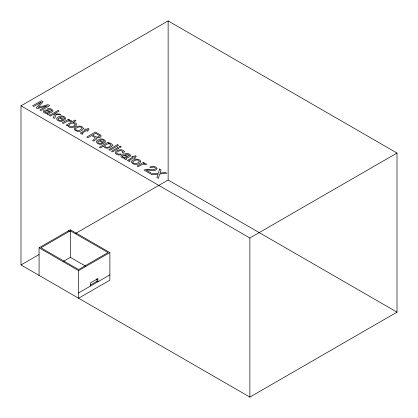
<?xml version="1.0" encoding="UTF-8"?>
<svg xmlns="http://www.w3.org/2000/svg" width="418" height="418" viewBox="0 0 418 418"><rect width="100%" height="100%" fill="white"/><g stroke="black" fill="none" stroke-linecap="round" stroke-linejoin="round"><path stroke-width="0.63" d="M20.994 105.848L168.13 20.9L397.006 153.04L397.006 312.152L249.87 397.1L20.994 264.96L20.994 105.848L249.87 237.988L397.006 153.04M39.073 247.79L70.334 229.743L109.871 252.571L109.871 280.175L78.61 298.222L78.61 270.618L39.073 247.79L39.073 275.399M70.334 230.804L40.912 247.79L78.61 269.558L108.037 252.571L70.334 230.804L70.334 257.347L85.528 266.12M20.994 264.96L39.031 254.546M75.674 233.39L168.13 180.012L397.006 312.152M63.672 261.193L70.334 257.347M78.61 270.618L109.871 252.571M90.696 284.877L97.002 281.236L97.922 281.769L97.922 278.581L90.565 282.829L90.565 286.016M78.61 292.913L109.871 274.866M68.495 230.804L69.414 231.337M249.87 237.988L249.87 397.1M168.13 20.9L168.13 180.012M97.002 278.691L97.002 281.236M124.345 151.786L123.357 153.291L122.322 152.69L122.866 151.88L122.714 151.457C120.933 149.832 117.897 150.919 116.638 152.674A1.85 1.066 0 0 0 116.888 153.526L118.707 154.158L120.358 153.824L121.392 154.425L119.987 154.874A3.078 1.776 0 0 1 118.022 154.906C109.762 152.513 122.437 146.749 124.345 151.786M80.522 133.096L82.064 134.309L82.905 133.823L82.163 133.342L82.383 132.955L86.526 130.568L87.54 131.153L88.407 130.646L87.393 130.061L89.165 129.042L88.088 128.42L86.317 129.439L85.46 128.943L84.588 129.449L85.444 129.946L80.522 133.096M127.72 160.345L129.267 161.562L130.108 161.076L129.366 160.596L129.585 160.209L133.729 157.816L134.737 158.401L135.61 157.899L134.596 157.314L136.367 156.29L135.291 155.668L133.52 156.693L132.658 156.196L131.79 156.698L132.647 157.194L127.72 160.345M58.003 118.937C58.196 120.53 60.526 120.703 61.77 120.295L62.815 120.901C59.586 122.761 53.217 118.796 58.954 116.606C61.712 114.339 69.074 118.017 63.745 120.468L59.1 117.782L58.003 118.937M97.791 141.911C97.979 143.499 100.31 143.672 101.553 143.264L102.603 143.87C99.369 145.73 93 141.765 98.737 139.575C101.496 137.308 108.858 140.986 103.533 143.437L98.883 140.751L97.791 141.911M51.592 110.54L51.56 110.89C49.219 112.588 46.179 108.262 43.681 110.676C42.171 112.672 46.064 113.602 47.49 113.377L47.088 113.827L47.5 114.511L48.342 114.877L49.125 114.417C46.832 113.346 52.95 112.52 53.102 110.859L53.044 110.545C51.795 108.753 49.063 107.901 47.103 109.035L48.096 109.61L49.899 109.406L51.592 110.54M129.141 155.308L129.11 155.663C126.769 157.361 123.728 153.03 121.23 155.449C119.715 157.445 123.613 158.375 125.039 158.15L124.637 158.594L125.05 159.284L125.891 159.645L126.675 159.19C124.381 158.119 130.5 157.293 130.651 155.632L130.594 155.318C129.345 153.526 126.612 152.674 124.653 153.808L125.646 154.383L127.448 154.179L129.141 155.308M75.48 128.937L75.444 129.256C76.787 131.649 80.914 130.447 81.933 128.342L81.594 127.642L80.637 127.077A2.053 1.186 0 0 0 78.971 126.926L76.729 127.704L75.48 128.937M132.804 162.032L132.762 162.346C134.105 164.744 138.233 163.542 139.251 161.432L138.917 160.731L137.956 160.172A2.053 1.186 0 0 0 136.289 160.016L134.047 160.799L132.804 162.032M101.067 135.96L100.649 136.905L99.244 137.71L96.73 137.841L96.71 138.969L94.363 140.568L94.013 141.211L92.566 140.375L95.105 138.583L95.278 137.815L91.699 135.563L87.963 137.715L86.787 137.036L95.487 132.015L100.351 134.904L101.067 135.96M75.198 124.355C74.378 126.476 70.511 127.715 68.991 125.604L68.97 125.217C70.031 123.237 73.918 122.098 75.198 124.355M67.977 125.243C69.142 131.68 83.271 123.174 72.795 122.521L75.951 120.697L74.916 120.102L66.18 125.144L67.167 125.708L67.977 125.243M83.354 128.462C80.423 135.573 67.193 127.892 78.971 126.084A3.705 2.137 0 0 1 81.39 126.455L82.639 127.161L83.354 128.462M140.673 161.557C137.747 168.668 124.512 160.982 136.289 159.174A3.705 2.137 0 0 1 138.708 159.545L139.957 160.256L140.673 161.557M44.841 111.35L44.778 111.674C45.865 113.241 48.431 113.121 49.826 111.972L46.55 110.833L44.841 111.35M122.39 156.123L122.328 156.447C123.414 158.014 125.98 157.894 127.375 156.745L124.099 155.606L122.39 156.123M64.388 118.189L63.499 119.344L59.973 117.312C61.31 116.622 63.755 116.512 64.388 118.189M104.171 141.159L103.283 142.313L99.761 140.281C101.093 139.591 103.539 139.481 104.171 141.159M99.411 135.892C97.974 138.577 94.306 136.143 92.681 134.993L95.654 133.279L99.029 135.28L99.411 135.892M157.006 168.658C154.989 172.707 149.602 169.128 146.284 170.225L150.919 172.9L149.91 173.48L144.085 170.121C147.533 167.587 151.933 171.208 155.25 168.956L155.235 167.984L154.122 167.273L152.335 167.137L150.851 167.707L149.769 167.08C151.938 165.664 156.144 165.883 157.006 168.658M112.432 145.297C111.068 148.207 105.885 149.383 103.727 146.702L103.706 145.981L100.466 147.857L99.395 147.24L108.241 142.13L109.281 142.731L108.44 143.217C109.918 143.081 112.306 143.463 112.432 145.297M159.603 169.029L158.281 173.162L150.705 173.94L152.126 174.761L158.114 174.087L156.881 177.509L158.344 178.35L159.744 174.008L166.907 173.245L165.502 172.435L159.969 173.083L161.076 169.88L159.603 169.029M56.054 114.71L54.648 118.482L53.285 117.698L54.507 114.704L52.793 114.663L50.411 116.037L49.387 115.446L58.092 110.42L59.116 111.016L54.063 113.931L59.492 113.952L60.856 114.741L56.054 114.71M104.871 145.516L104.719 146.279C106.276 148.285 109.788 147.141 110.927 145.234L110.916 144.847C109.448 142.836 106.297 144.001 104.871 145.516M41.105 102.191L36.267 107.87L37.432 108.544L47.255 105.738L39.893 109.965L41.011 110.608L49.716 105.587L48.044 104.62L38.205 107.436L43.059 101.746L41.372 100.769L32.672 105.796L33.795 106.444L41.105 102.191M68.599 119.214L62.256 122.876L63.322 123.488L67.716 121.079L69.513 121.021L70.673 121.575L71.797 120.927L70.773 120.436L68.515 120.431L69.613 119.794L68.599 119.214M117.489 144.717L108.784 149.738L109.856 150.355L118.555 145.328L117.489 144.717M117.766 147.632L111.454 151.279L112.536 151.906L118.853 148.259L117.766 147.632M120.154 146.253L118.947 146.953L120.029 147.575L121.241 146.88L120.154 146.253M143.452 162.43L137.109 166.092L138.175 166.704L142.569 164.295L144.367 164.237L145.527 164.796L146.65 164.143L145.626 163.652L143.369 163.647L144.466 163.015L143.452 162.43"/></g></svg>
